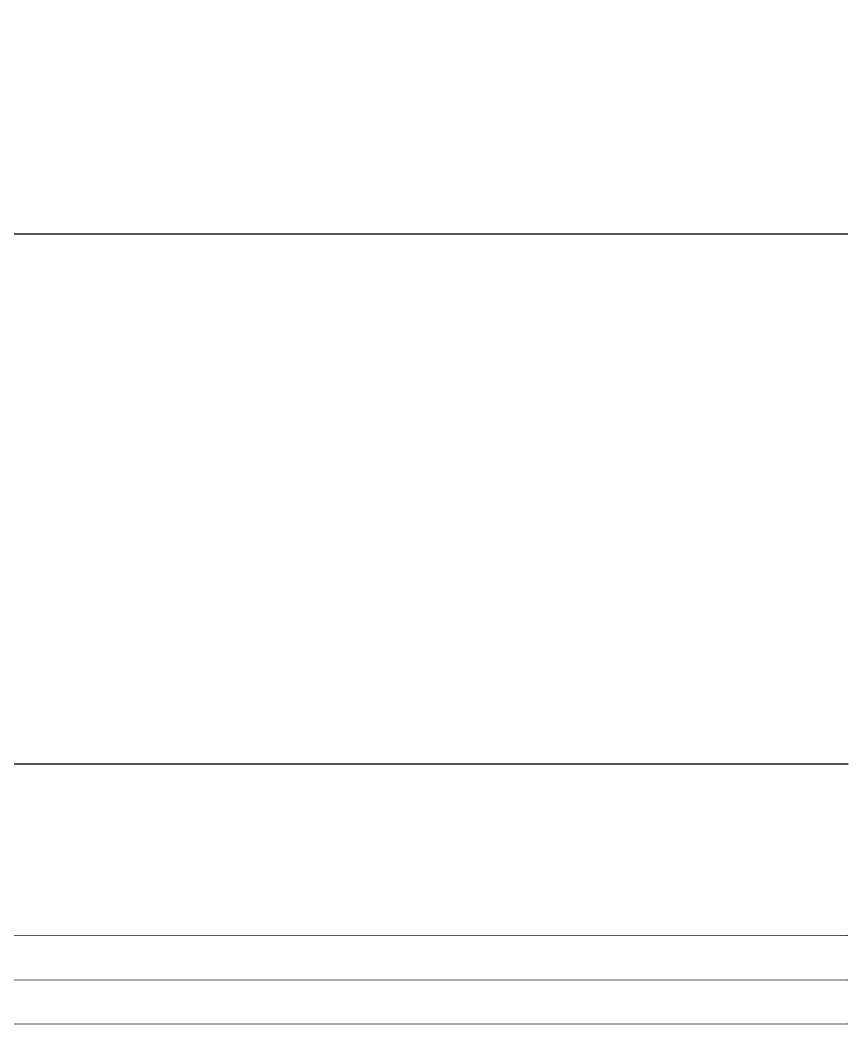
# Model space of a CAD drawing. Header units: centimetres. Extents: x 118932 to 154602, y -32682 to -23521.
# Drawn here: x 129428.92 to 129452.32, y -30923.98 to -30895.44 of the extents above; entities that cross this region are included whole.
import ezdxf

# ---------------------------------------------------------------- set-up
doc = ezdxf.new("R2010")
doc.units = ezdxf.units.CM
doc.header["$LTSCALE"] = 50
doc.header["$MEASUREMENT"] = 0
doc.layers.add('GEN_05_ML_Alçıpan_giydirme', color=7, linetype='Continuous', lineweight=18, true_color=0x7ebab5)
doc.layers.add('KALACAK DUVARLAR', color=7, linetype='Continuous', lineweight=30, true_color=0x005387)

# ---------------------------------------------------------------- blocks, each defined once
blk = doc.blocks.new('PP_Level-1_Bblok_YeniDuvarlar')
at = {"layer": 'GEN_05_ML_Alçıpan_giydirme', "elevation": 0}
for points in [[(2255.538, -251.288), (1879.041, -251.425), (1879.041, 41.727), (1881.541, 41.727)], [(1880.291, 41.727), (1880.291, -250.175), (2255.538, -250.038)], [(1881.541, 41.727), (1881.541, -248.925), (2255.537, -248.788)]]:
    blk.add_lwpolyline(points, dxfattribs=at)
blk = doc.blocks.new('KALACAK DUVALAR LEVEL -1 B BLOK')
at = {"layer": 'KALACAK DUVARLAR', "flags": 128}
blk.add_lwpolyline([(90.08, 18), (321.061, 18.014), (321.061, -503.475, 0.416691), (500.061, -325.981), (500.05, -266.188), (518.063, -266.188), (522.1, -266.188), (522.1, -284.188), (518.063, -284.188), (518.061, -490.652)], format="xyb", dxfattribs=at)
at = {"layer": 'KALACAK DUVARLAR', "elevation": 0}
blk.add_lwpolyline([(501.561, -490.652), (501.562, -428.156), (481.562, -428.156, -0.109199), (423.685, -485.652), (423.685, -505.652), (499.061, -505.653)], format="xyb", dxfattribs=at)
at = {"layer": 'KALACAK DUVARLAR', "flags": 128}
blk.add_lwpolyline([(185.065, -520.646), (499.065, -520.648)], dxfattribs=at)

msp = doc.modelspace()

# ---------------------------------------------------------------- block references
for name, p in [('KALACAK DUVALAR LEVEL -1 B BLOK', (128953.261, -30395.83, 0)), ('PP_Level-1_Bblok_YeniDuvarlar', (127196.781, -30672.55, 0))]:
    msp.add_blockref(name, p)

doc.saveas('drawing.dxf')
